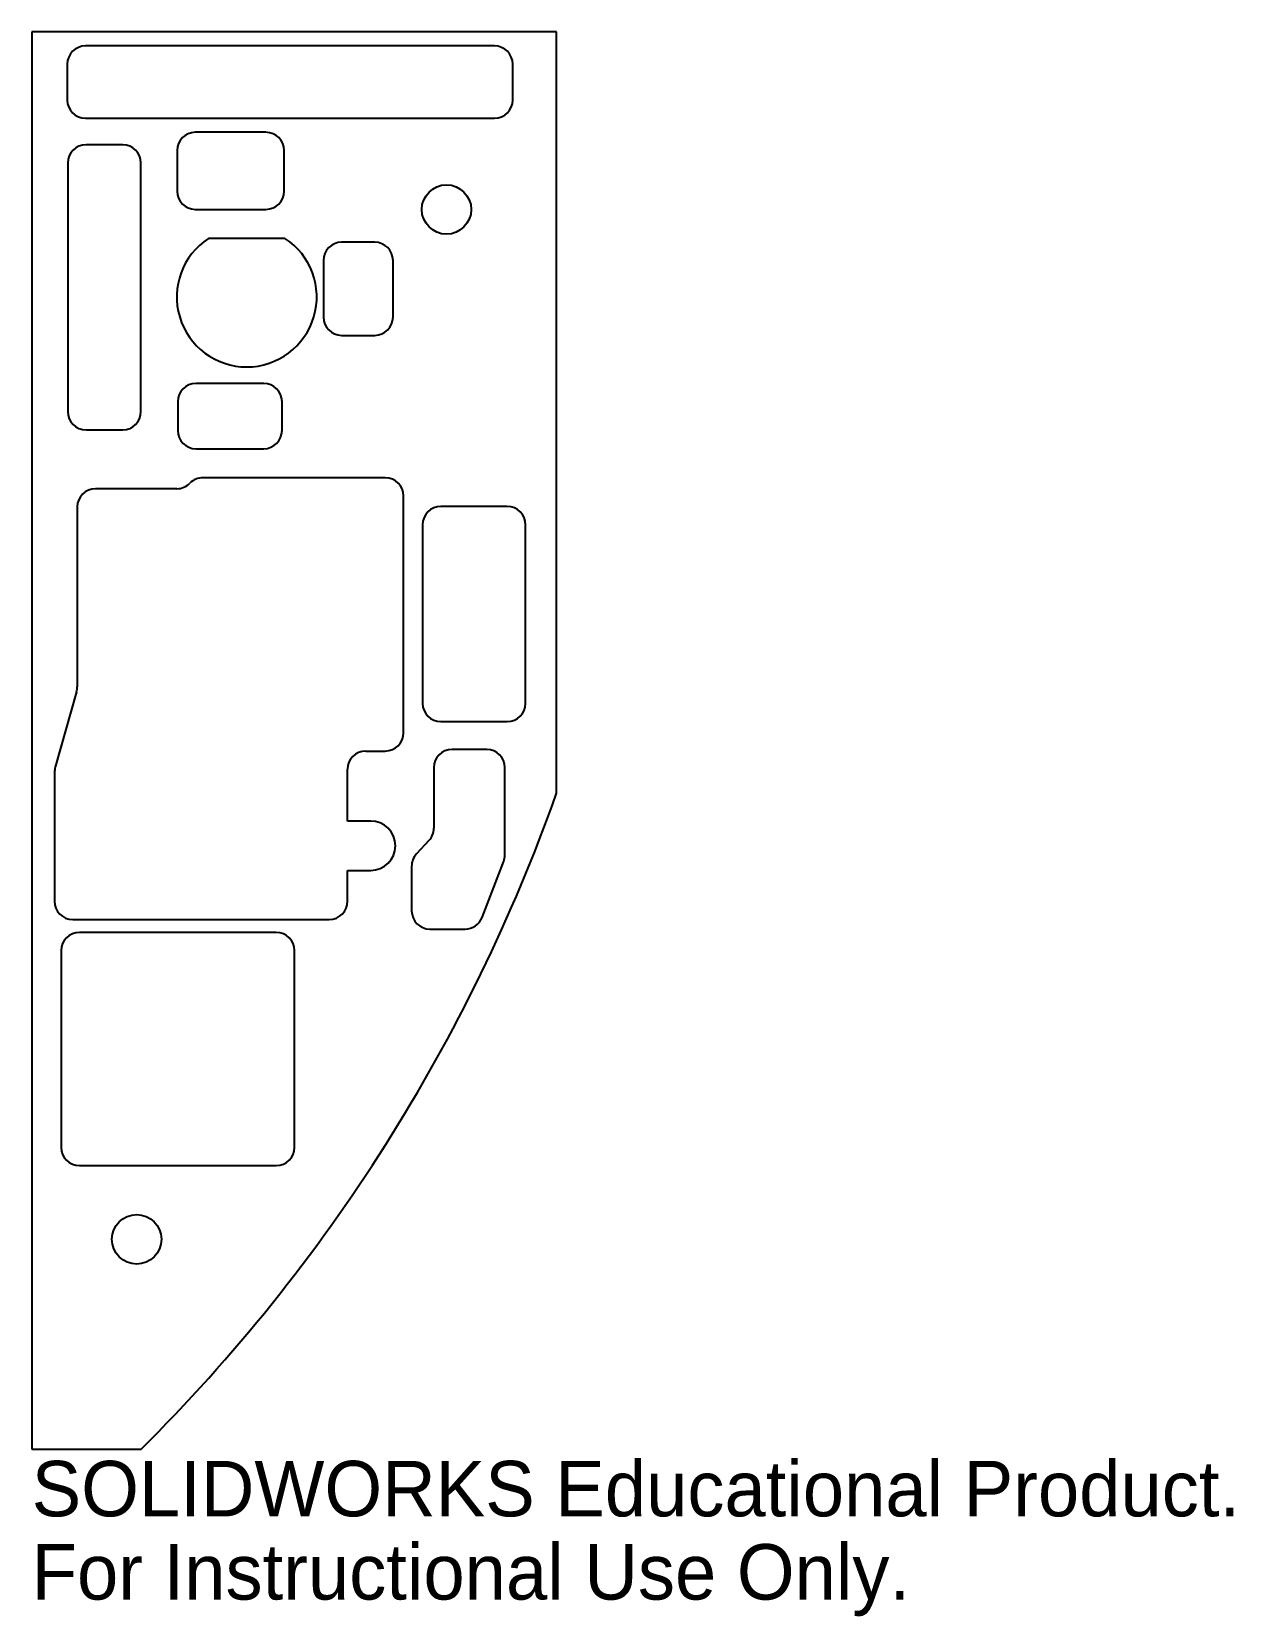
# Model space of a CAD drawing. Header units: inches. Extents: x 0 to 4.12, y -6.14 to -0.7.
import ezdxf

# ---------------------------------------------------------------- set-up
doc = ezdxf.new("R2010")
doc.units = ezdxf.units.IN
doc.header["$MEASUREMENT"] = 0
doc.styles.add('SLDTEXTSTYLE0', font='Arail.ttf')

msp = doc.modelspace()

# ---------------------------------------------------------------- linework, layer by layer
at = {"color": 1, "linetype": 'Continuous', "lineweight": 25}
for p, q in [((0, -0.7), (0, -5.5625)), ((1.8, -0.7), (0, -0.7)), ((1.8, -3.3125), (1.8, -0.7)), ((1.5871, -0.7488), (0.1844, -0.7488)), ((0.1219, -0.8113), (0.1219, -0.9344)), ((1.6496, -0.9344), (1.6496, -0.8113)), ((0.1844, -0.9969), (1.5871, -0.9969)), ((0.8034, -1.0452), (0.5608, -1.0452)), ((0.312, -1.0879), (0.1865, -1.0879)), ((0.4983, -1.1077), (0.4983, -1.2469)), ((0.8659, -1.2469), (0.8659, -1.1077)), ((0.124, -1.1504), (0.124, -2.0032)), ((0.3745, -2.0032), (0.3745, -1.1504)), ((0.5608, -1.3094), (0.8034, -1.3094)), ((0.8686, -1.409), (0.6064, -1.409)), ((1.1766, -1.4223), (1.0628, -1.4223)), ((1.0003, -1.4848), (1.0003, -1.6791)), ((1.2391, -1.6791), (1.2391, -1.4848)), ((1.0628, -1.7416), (1.1766, -1.7416)), ((0.7959, -1.9065), (0.5632, -1.9065)), ((0.5007, -1.969), (0.5007, -2.0681)), ((0.8584, -2.0681), (0.8584, -1.969)), ((0.1865, -2.0657), (0.312, -2.0657)), ((0.5632, -2.1306), (0.7959, -2.1306)), ((0.498, -2.2678), (0.2187, -2.2678)), ((1.2125, -2.23), (0.5875, -2.23)), ((0.1562, -2.3303), (0.1562, -2.9474)), ((1.275, -3.105), (1.275, -2.2925)), ((1.631, -2.3288), (1.4031, -2.3288)), ((1.3406, -2.3913), (1.3406, -3.004)), ((1.6935, -3.004), (1.6935, -2.3913)), ((0.1538, -2.9644), (0.0806, -3.2233)), ((1.4031, -3.0665), (1.631, -3.0665)), ((1.1456, -3.1675), (1.2125, -3.1675)), ((1.5605, -3.162), (1.4415, -3.162)), ((0.0783, -3.2403), (0.0783, -3.6828)), ((1.0831, -3.4078), (1.0831, -3.23)), ((1.379, -3.2245), (1.379, -3.4323)), ((1.623, -3.5235), (1.623, -3.2245)), ((1.1625, -3.4078), (1.0831, -3.4078)), ((1.3623, -3.4749), (1.3197, -3.5207)), ((1.0831, -3.6828), (1.0831, -3.5772)), ((1.0831, -3.5772), (1.1625, -3.5772)), ((1.303, -3.5632), (1.303, -3.7158)), ((1.5449, -3.7383), (1.6189, -3.5459)), ((0.1408, -3.7453), (1.0206, -3.7453)), ((0.8387, -3.7899), (0.1637, -3.7899)), ((1.3655, -3.7783), (1.4865, -3.7783)), ((0.1012, -3.8524), (0.1012, -4.5274)), ((0.9012, -4.5274), (0.9012, -3.8524)), ((0.1637, -4.5899), (0.8387, -4.5899)), ((0, -5.5625), (0.375, -5.5625))]:
    msp.add_line(p, q, dxfattribs=at)
for centre, radius in [((1.4225, -1.31), 0.0847), ((0.36, -4.8425), 0.0848)]:
    msp.add_circle(centre, radius, dxfattribs=at)
for centre, radius, start, end in [((0.1844, -0.8113), 0.0625, 90, 180), ((1.5871, -0.8113), 0.0625, 0, 90), ((0.1844, -0.9344), 0.0625, 180, 270), ((1.5871, -0.9344), 0.0625, 270, 0), ((0.5608, -1.1077), 0.0625, 90, 180), ((0.8034, -1.1077), 0.0625, 0, 90), ((0.1865, -1.1504), 0.0625, 90, 180), ((0.312, -1.1504), 0.0625, 0, 90), ((0.5608, -1.2469), 0.0625, 180, 270), ((0.8034, -1.2469), 0.0625, 270, 0), ((0.7375, -1.61), 0.24, 123.1229, 56.8771), ((1.0628, -1.4848), 0.0625, 90, 180), ((1.1766, -1.4848), 0.0625, 0, 90), ((1.0628, -1.6791), 0.0625, 180, 270), ((1.1766, -1.6791), 0.0625, 270, 0), ((0.5632, -1.969), 0.0625, 90, 180), ((0.7959, -1.969), 0.0625, 0, 90), ((0.1865, -2.0032), 0.0625, 180, 270), ((0.312, -2.0032), 0.0625, 270, 0), ((0.5632, -2.0681), 0.0625, 180, 270), ((0.7959, -2.0681), 0.0625, 270, 0), ((0.2187, -2.3303), 0.0625, 90, 180), ((0.498, -2.2053), 0.0625, 270, 315.7473), ((0.5875, -2.2925), 0.0625, 90, 135.7473), ((1.2125, -2.2925), 0.0625, 0, 90), ((1.4031, -2.3913), 0.0625, 90, 180), ((1.631, -2.3913), 0.0625, 0, 90), ((0.0937, -2.9474), 0.0625, 344.2117, 0), ((1.4031, -3.004), 0.0625, 180, 270), ((1.631, -3.004), 0.0625, 270, 0), ((1.2125, -3.105), 0.0625, 270, 0), ((1.1456, -3.23), 0.0625, 90, 180), ((1.4415, -3.2245), 0.0625, 90, 180), ((1.5605, -3.2245), 0.0625, 0, 90), ((0.1408, -3.2403), 0.0625, 164.2117, 180), ((-3.855, -1.3073), 6, 314.82949, 340.47562), ((1.1625, -3.4925), 0.0848, 270, 90), ((1.3165, -3.4323), 0.0625, 317.0855, 0), ((1.3655, -3.5632), 0.0625, 137.0855, 180), ((1.5605, -3.5235), 0.0625, 338.9541, 0), ((0.1408, -3.6828), 0.0625, 180, 270), ((1.0206, -3.6828), 0.0625, 270, 0), ((1.3655, -3.7158), 0.0625, 180, 270), ((1.4865, -3.7158), 0.0625, 270, 338.9541), ((0.1637, -3.8524), 0.0625, 90, 180), ((0.8387, -3.8524), 0.0625, 0, 90), ((0.1637, -4.5274), 0.0625, 180, 270), ((0.8387, -4.5274), 0.0625, 270, 0)]:
    msp.add_arc(centre, radius, start, end, dxfattribs=at)

# ---------------------------------------------------------------- texts
at = {"color": 7, "linetype": 'Continuous', "char_height": 0.1903, "attachment_point": 1, "style": 'SLDTEXTSTYLE0'}
for s, insert in [('SOLIDWORKS Educational Product.', (0, -5.6026)), ('For Instructional Use Only.', (0, -5.8881))]:
    msp.add_mtext(s, dxfattribs=dict(at, insert=insert))

doc.saveas('drawing.dxf')
